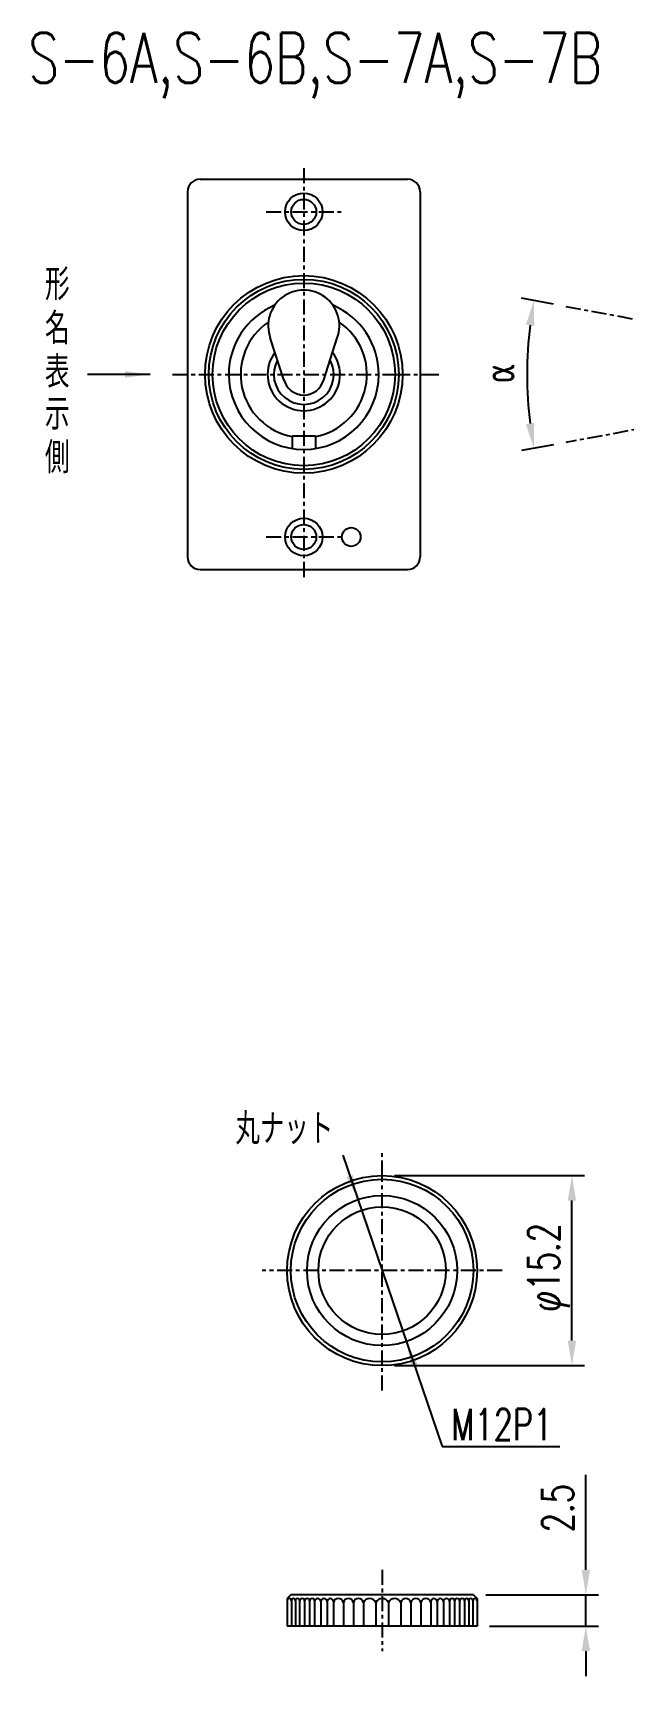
# Model space of a CAD drawing. Extents: x 9 to 150, y 57 to 189.
# Drawn here: x 9.1 to 56.3, y 57.3 to 188.7 of the extents above; entities that cross this region are included whole.
import ezdxf

# ---------------------------------------------------------------- set-up
doc = ezdxf.new("R2010")
doc.units = 0
doc.header["$LTSCALE"] = 0.2
doc.linetypes.add('CENTERX4', pattern=[10.5, 6, -1.5, 1.5, -1.5])
doc.layers.get('0').update_dxf_attribs({"linetype": 'CONTINUOUS'})
doc.layers.get('DEFPOINTS').update_dxf_attribs({"linetype": 'CONTINUOUS'})
for name, color, linetype in [('CENTER', 2, 'CENTERX4'), ('DIM', 4, 'CONTINUOUS'), ('FILE', 7, 'CONTINUOUS'), ('GAIKEI', 7, 'CONTINUOUS')]:
    doc.layers.add(name, color=color, linetype=linetype)
doc.styles.get("Standard").update_dxf_attribs({"font": 'txt.shx', "width": 0.72, "bigfont": 'extfont.shx'})
doc.dimstyles.get("Standard").update_dxf_attribs({"dimscale": 2, "dimtxt": 1.25, "dimasz": 1, "dimexe": 0.5, "dimexo": 0.5, "dimgap": 0.5, "dimtad": 3, "dimcen": 0.09, "dimclrd": 256, "dimclre": 256, "dimazin": 3, "dimtfac": 0.8, "dimtmove": 0, "dimatfit": 3})

# ---------------------------------------------------------------- blocks, each defined once
blk = doc.blocks.new('*D5')
at = {"linetype": 'BYBLOCK'}
for p, q in [((37.992976, 97.344954), (53.178155, 97.344954)), ((52.178155, 84.144954), (52.178155, 95.344954)), ((37.992976, 82.144954), (53.178155, 82.144954))]:
    blk.add_line(p, q, dxfattribs=at)
for points in [[(51.844822, 95.344954), (52.511489, 95.344954), (52.178155, 97.344954)], [(51.844822, 84.144954), (52.511489, 84.144954), (52.178155, 82.144954)]]:
    blk.add_solid(points, dxfattribs=at)
at = {"layer": 'DEFPOINTS', "color": 0, "linetype": 'BYBLOCK'}
for p in [(36.992976, 97.344954), (52.178155, 97.344954), (36.992976, 82.144954)]:
    blk.add_point(p, dxfattribs=at)
at = {"color": 0, "linetype": 'BYBLOCK', "width": 0.72}
blk.add_text('φ15.2', height=2.5, rotation=90, dxfattribs=at).set_placement((51.178155, 86.444954))
blk = doc.blocks.new('*D13')
at = {"linetype": 'BYBLOCK'}
for p, q in [((53.295476, 65.816347), (53.295476, 73.416347)), ((45.292976, 63.816347), (54.295476, 63.816347)), ((53.295476, 61.316347), (53.295476, 63.816347)), ((45.592976, 61.316347), (54.295476, 61.316347)), ((53.295476, 59.316347), (53.295476, 57.316347))]:
    blk.add_line(p, q, dxfattribs=at)
for points in [[(52.962142, 65.816347), (53.628809, 65.816347), (53.295476, 63.816347)], [(52.962142, 59.316347), (53.628809, 59.316347), (53.295476, 61.316347)]]:
    blk.add_solid(points, dxfattribs=at)
at = {"layer": 'DEFPOINTS', "color": 0, "linetype": 'BYBLOCK'}
for p in [(44.292976, 63.816347, 0.001526), (53.295476, 63.816347), (44.592976, 61.316347, 0.001526)]:
    blk.add_point(p, dxfattribs=at)
at = {"color": 0, "linetype": 'BYBLOCK', "width": 0.72}
blk.add_text('2.5', height=2.5, rotation=90, dxfattribs=at).set_placement((52.295476, 68.816347))

msp = doc.modelspace()

# ---------------------------------------------------------------- linework, layer by layer
at = {"layer": 'CENTER'}
for p, q in [((30.72778, 177.907509, 0.001526), (30.72778, 144.907509, 0.001526)), ((27.72778, 174.407509, 0.001526), (33.72778, 174.407509, 0.001526)), ((51.684341, 166.847517, 0.001526), (81.428718, 161.334723, 0.001526)), ((20.22778, 161.407509, 0.001526), (38.02778, 161.407509, 0.001526)), ((20.22778, 161.407509, 0.001526), (38.02778, 161.407509, 0.001526)), ((38.02778, 161.407509, 0.001526), (41.22778, 161.407509, 0.001526)), ((38.02778, 161.407509, 0.001526), (41.22778, 161.407509, 0.001526)), ((41.22778, 161.407509, 0.001526), (41.52778, 161.407509, 0.001526)), ((81.428718, 161.480295, 0.001526), (51.684341, 155.9675, 0.001526)), ((27.72778, 148.407509, 0.001526), (33.72778, 148.407509, 0.001526)), ((36.992976, 97.344954, 0.001526), (36.992976, 99.344954, 0.001526)), ((36.992976, 82.144954, 0.001526), (36.992976, 97.344954, 0.001526)), ((46.592976, 89.744954, 0.001526), (27.392976, 89.744954, 0.001526)), ((36.992976, 80.144954, 0.001526), (36.992976, 82.144954, 0.001526)), ((36.992976, 65.816347, 0.001526), (36.992976, 59.316347, 0.001526))]:
    msp.add_line(p, q, dxfattribs=at)
at = {"layer": 'DIM'}
for p, q in [((50.701086, 167.029753, 0.001526), (48.153177, 167.50198, 0.001526)), ((18.42778, 161.407509, 0.001526), (13.42778, 161.407509, 0.001526)), ((50.701086, 155.785265, 0.001526), (48.153177, 155.313038, 0.001526)), ((33.841232, 98.971493, 0.001526), (41.794822, 75.68784, 0.001526)), ((41.794822, 75.68784, 0.001526), (51.224447, 75.68784, 0.001526))]:
    msp.add_line(p, q, dxfattribs=at)
msp.add_arc((81.035999, 161.407509, 0.001526), 32.442826, 173.032667, 186.967333, dxfattribs=at)
for points in [[(48.50328, 165.393548, 0.001526), (49.162216, 165.292321, 0.001526), (49.136431, 167.319744, 0.001526)], [(16.42778, 161.144204, 0.001526), (16.42778, 161.670814, 0.001526), (18.42778, 161.407509, 0.001526)], [(49.162216, 157.522697, 0.001526), (48.50328, 157.421469, 0.001526), (49.136431, 155.495273, 0.001526)], [(34.157761, 97.230333, 0.001526), (34.656098, 97.400562, 0.001526), (35.053441, 95.422824, 0.001526)], [(39.82819, 82.259576, 0.001526), (39.329853, 82.089346, 0.001526), (38.93251, 84.067085, 0.001526)]]:
    msp.add_solid(points, dxfattribs=at)
at = {"layer": 'GAIKEI', "linetype": 'CONTINUOUS'}
for p, q in [((22.42778, 177.007509, 0.001526), (39.02778, 177.007509, 0.001526)), ((21.42778, 176.007509, 0.001526), (21.42778, 146.807509, 0.001526)), ((40.02778, 176.007509, 0.001526), (40.02778, 146.807509, 0.001526)), ((29.133195, 160.983485, 0.001526), (28.047686, 164.334085, 0.001526)), ((32.322366, 160.983485, 0.001526), (33.407875, 164.334085, 0.001526)), ((29.80278, 156.507509, 0.001526), (29.80278, 155.47924, 0.001526)), ((29.80278, 156.507509, 0.001526), (31.65278, 156.507509, 0.001526)), ((31.65278, 156.507509, 0.001526), (31.65278, 155.47924, 0.001526)), ((22.42778, 145.807509, 0.001526), (39.02778, 145.807509, 0.001526)), ((29.692976, 63.816347, 0.001526), (29.392976, 63.516347, 0.001526)), ((29.392976, 63.516347, 0.001526), (29.392976, 61.316347, 0.001526)), ((44.292976, 63.816347, 0.001526), (29.692976, 63.816347, 0.001526)), ((29.732976, 63.346347, 0.001526), (29.732976, 61.316347, 0.001526)), ((30.062976, 63.351347, 0.001526), (30.062976, 61.316347, 0.001526)), ((30.392976, 63.351347, 0.001526), (30.392976, 61.316347, 0.001526)), ((30.792976, 63.316347, 0.001526), (30.792976, 61.316347, 0.001526)), ((31.192976, 63.316347, 0.001526), (31.192976, 61.316347, 0.001526)), ((31.592976, 63.316347, 0.001526), (31.592976, 61.316347, 0.001526)), ((32.092976, 63.266347, 0.001526), (32.092976, 61.316347, 0.001526)), ((32.592976, 63.266347, 0.001526), (32.592976, 61.316347, 0.001526)), ((33.092976, 63.266347, 0.001526), (33.092976, 61.316347, 0.001526)), ((33.892976, 63.216347, 0.001526), (33.892976, 61.316347, 0.001526)), ((34.692976, 63.216347, 0.001526), (34.692976, 61.316347, 0.001526)), ((35.492976, 63.216347, 0.001526), (35.492976, 61.316347, 0.001526)), ((36.492976, 63.216347, 0.001526), (36.492976, 61.316347, 0.001526)), ((37.492976, 63.216347, 0.001526), (37.492976, 61.316347, 0.001526)), ((38.492976, 63.216347, 0.001526), (38.492976, 61.316347, 0.001526)), ((39.292976, 63.216347, 0.001526), (39.292976, 61.316347, 0.001526)), ((40.092976, 63.216347, 0.001526), (40.092976, 61.316347, 0.001526)), ((40.892976, 63.266347, 0.001526), (40.892976, 61.316347, 0.001526)), ((41.392976, 63.266347, 0.001526), (41.392976, 61.316347, 0.001526)), ((41.892976, 63.266347, 0.001526), (41.892976, 61.316347, 0.001526)), ((42.392976, 63.316347, 0.001526), (42.392976, 61.316347, 0.001526)), ((42.792976, 63.316347, 0.001526), (42.792976, 61.316347, 0.001526)), ((43.192976, 63.316347, 0.001526), (43.192976, 61.316347, 0.001526)), ((43.592976, 63.351347, 0.001526), (43.592976, 61.316347, 0.001526)), ((43.922976, 63.351347, 0.001526), (43.922976, 61.316347, 0.001526)), ((44.252976, 63.346347, 0.001526), (44.252976, 61.316347, 0.001526)), ((44.292976, 63.816347, 0.001526), (44.592976, 63.516347, 0.001526)), ((44.592976, 63.516347, 0.001526), (44.592976, 61.316347, 0.001526)), ((44.592976, 61.316347, 0.001526), (29.392976, 61.316347, 0.001526))]:
    msp.add_line(p, q, dxfattribs=at)
for centre, radius in [((30.72778, 174.407509, 0.001526), 1.5), ((30.72778, 174.407509, 0.001526), 1), ((30.72778, 161.407509, 0.001526), 7.9), ((30.72778, 161.407509, 0.001526), 7.6), ((30.72778, 161.407509, 0.001526), 7.3), ((30.72778, 148.407509, 0.001526), 1.5), ((30.72778, 148.407509, 0.001526), 1), ((34.52778, 148.407509, 0.001526), 0.75), ((36.992976, 89.744954, 0.001526), 7.6), ((36.992976, 89.744954, 0.001526), 7.3), ((36.992976, 89.744954, 0.001526), 6), ((36.992976, 89.744954, 0.001526), 5.1)]:
    msp.add_circle(centre, radius, dxfattribs=at)
for centre, radius, start, end in [((22.42778, 176.007509, 0.001526), 1, 90, 180), ((39.02778, 176.007509, 0.001526), 1, 0, 90), ((30.72778, 161.407509, 0.001526), 6, 112.933442, 180), ((30.72778, 165.303412, 0.001526), 2.85, 340.116149, 199.883851), ((30.72778, 161.407509, 0.001526), 6, 0, 67.066558), ((30.72778, 161.407509, 0.001526), 5.05, 124.164802, 259.44564), ((30.72778, 161.407509, 0.001526), 5.05, 280.55436, 55.994172), ((30.72778, 161.407509, 0.001526), 2.9, 142.572624, 37.427376), ((30.72778, 161.407509, 0.001526), 2.4, 151.306253, 28.693747), ((30.72778, 161.407509, 0.001526), 6, 180, 0), ((30.72778, 161.407509, 0.001526), 1.65, 194.891196, 345.108804), ((22.42778, 146.807509, 0.001526), 1, 180, 270), ((39.02778, 146.807509, 0.001526), 1, 270, 0), ((29.562976, 63.346347, 0.001526), 0.17, 0, 180), ((29.897976, 63.351347, 0.001526), 0.165, 0, 180), ((30.227976, 63.351347, 0.001526), 0.165, 0, 180), ((30.592976, 63.316347, 0.001526), 0.2, 0, 180), ((30.992976, 63.316347, 0.001526), 0.2, 0, 180), ((31.392976, 63.316347, 0.001526), 0.2, 0, 180), ((31.842976, 63.266347, 0.001526), 0.25, 0, 180), ((32.342976, 63.266347, 0.001526), 0.25, 0, 180), ((32.842976, 63.266347, 0.001526), 0.25, 0, 180), ((33.492976, 63.101779, 0.001526), 0.416084, 15.982856, 164.017144), ((34.292976, 63.101779, 0.001526), 0.416084, 15.982856, 164.017144), ((35.092976, 63.101779, 0.001526), 0.416084, 15.982856, 164.017144), ((35.992976, 62.950739, 0.001526), 0.56617, 27.977923, 152.022077), ((36.992976, 62.950739, 0.001526), 0.56617, 27.977923, 152.022077), ((37.992976, 62.950739, 0.001526), 0.56617, 27.977923, 152.022077), ((38.892976, 63.101779, 0.001526), 0.416084, 15.982856, 164.017144), ((39.692976, 63.101779, 0.001526), 0.416084, 15.982856, 164.017144), ((40.492976, 63.101779, 0.001526), 0.416084, 15.982856, 164.017144), ((41.142976, 63.266347, 0.001526), 0.25, 0, 180), ((41.642976, 63.266347, 0.001526), 0.25, 0, 180), ((42.142976, 63.266347, 0.001526), 0.25, 0, 180), ((42.592976, 63.316347, 0.001526), 0.2, 0, 180), ((42.992976, 63.316347, 0.001526), 0.2, 0, 180), ((43.392976, 63.316347, 0.001526), 0.2, 0, 180), ((43.757976, 63.351347, 0.001526), 0.165, 0, 180), ((44.087976, 63.351347, 0.001526), 0.165, 0, 180), ((44.422976, 63.346347, 0.001526), 0.17, 0, 180)]:
    msp.add_arc(centre, radius, start, end, dxfattribs=at)

# ---------------------------------------------------------------- texts
at = {"layer": 'DIM'}
for s, width, p in [('形', 0.72, (10.015481, 167.342538, 0.001526)), ('名', 0.72, (10.015481, 163.828252, 0.001526)), ('表', 0.72, (10.015481, 160.348252, 0.001526)), ('示', 0.72, (10.015481, 156.988252, 0.001526)), ('側', 0.72, (10.015481, 153.508252, 0.001526)), ('丸ナット', 0.712, (25.258474, 99.83478, 0.001526)), ('M12P1', 0.72, (42.516708, 76.18784, 0.001526))]:
    msp.add_text(s, height=2.5, dxfattribs=dict(at, width=width)).set_placement(p)
at = {"layer": 'DIM', "width": 0.72}
msp.add_text('α', height=2.5, rotation=90, dxfattribs=at).set_placement((47.593173, 160.687509, 0.001526))
at = {"layer": 'FILE', "width": 0.72}
msp.add_text('S-6A,S-6B,S-7A,S-7B', height=4, dxfattribs=at).set_placement((8.682433, 184.719396))

# ---------------------------------------------------------------- dimensions: what is measured, and where the dimension line sits
at = {"layer": 'DIM'}
dim = msp.add_aligned_dim(p1=(36.992976, 82.144954, 0.001526), p2=(36.992976, 97.344954, 0.001526), distance=-15.185179, text='φ<>', dimstyle='Standard', override={"dimscale": 2}, dxfattribs=at)
dim.commit()
dim.dimension.update_dxf_attribs({"geometry": '*D5', "text_midpoint": (49.928155, 89.744954, 0.001526)})
dim = msp.add_linear_dim(base=(53.295476, 63.816347), p1=(44.592976, 61.316347, 0.001526), p2=(44.292976, 63.816347, 0.001526), angle=90, dimstyle='Standard', dxfattribs=at)
dim.commit()
dim.dimension.update_dxf_attribs({"geometry": '*D13', "text_midpoint": (51.045476, 70.616347)})

doc.saveas('drawing.dxf')
